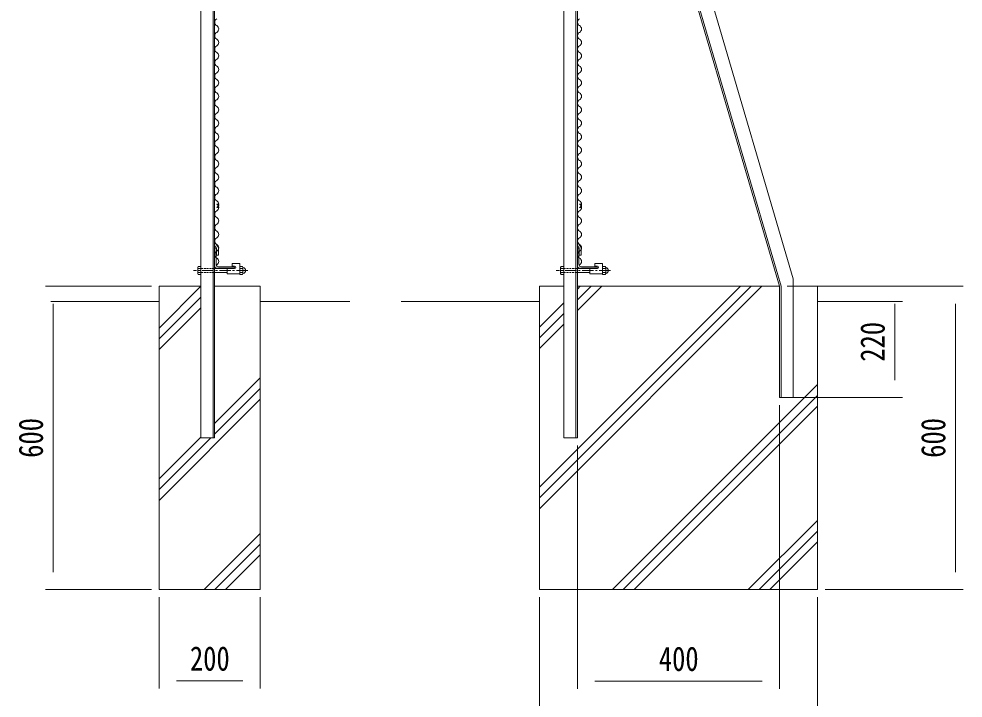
# Model space of a CAD drawing. Units: millimetres, scale not verified. Extents: x -4455 to 4455, y -3150 to 3150.
# Drawn here: x -347 to 1521, y -973 to 372 of the extents above; entities that cross this region are included whole.
import ezdxf
from ezdxf.enums import TextEntityAlignment as Align

# ---------------------------------------------------------------- set-up
doc = ezdxf.new("R2010")
doc.units = ezdxf.units.MM
doc.header["$LTSCALE"] = 30
doc.linetypes.add('USER1', pattern=[1.125, 0.75, -0.125, 0.125, -0.125])
doc.linetypes.add('USER3', pattern=[0.1875, 0.125, -0.0625])
for name, color, linetype, lineweight in [('0-1_D-BMK', 2, 'USER1', 13), ('0-2_GL', 7, 'Continuous', 9), ('0-3_D-STR1', 1, 'Continuous', 18), ('0-4_1部材', 7, 'Continuous', 9), ('0-5_4基礎', 4, 'Continuous', 18), ('0-6_D-STR3', 3, 'Continuous', 13), ('0-7_D-STR4', 4, 'Continuous', 18), ('0-8_D-STR2', 2, 'Continuous', 13), ('0-9_D-STR-DIM', 1, 'Continuous', 18), ('0-F_AMI', 3, 'Continuous', 18)]:
    doc.layers.add(name, color=color, linetype=linetype, lineweight=lineweight)
doc.styles.add('ＭＳ ゴシック', font='')
doc.styles.get('ＭＳ ゴシック').set_extended_font_data('MS Gothic')

msp = doc.modelspace()

# ---------------------------------------------------------------- linework, layer by layer
at = {"layer": '0-1_D-BMK'}
for p, q in [((105.92, -126.64), (-1.53, -126.64)), ((823.76, -126.64), (716.31, -126.64))]:
    msp.add_line(p, q, dxfattribs=at)
at = {"layer": '0-2_GL'}
for p, q in [((-284.04, -187.8), (-69.32, -187.8)), ((307.6, -187.8), (130.68, -187.8)), ((683.07, -187.8), (409.5, -187.8)), ((1401.36, -187.8), (1233.07, -187.8))]:
    msp.add_line(p, q, dxfattribs=at)
at = {"layer": '0-3_D-STR1'}
for p, q in [((13.22, 1708.19), (13.22, -457.8)), ((37.23, 1702.87), (37.23, -457.8)), ((40.23, 1702.2), (40.23, -157.8)), ((731.07, 1708.19), (731.07, -457.8)), ((755.07, 1702.87), (755.07, -457.8)), ((758.07, 1702.2), (758.07, -457.8)), ((795.07, 1186.74), (1185.07, -143.26)), ((768.07, 1172.2), (1158.07, -157.8)), ((771.07, 1172.63), (1161.07, -157.37)), ((40.23, -69.95), (47.96, -81.16)), ((758.07, -69.95), (765.8, -81.16)), ((40.23, -76.99), (43.96, -82.4)), ((40.23, -82.19), (41.23, -82.19)), ((40.23, -82.19), (40.23, -117.19)), ((43.23, -84.19), (43.23, -114.19)), ((43.96, -96.24), (43.96, -82.4)), ((47.96, -96.24), (47.96, -81.16)), ((758.07, -76.99), (761.8, -82.4)), ((758.07, -82.19), (759.07, -82.19)), ((758.07, -82.19), (758.07, -117.19)), ((761.07, -84.19), (761.07, -114.19)), ((761.8, -96.24), (761.8, -82.4)), ((765.8, -96.24), (765.8, -81.16)), ((47.96, -96.24), (43.96, -96.24)), ((765.8, -96.24), (761.8, -96.24)), ((47.73, -122.19), (72.73, -122.19)), ((48.23, -119.19), (78.23, -119.19)), ((80.23, -122.19), (80.23, -121.19)), ((765.57, -122.19), (790.57, -122.19)), ((766.07, -119.19), (796.07, -119.19)), ((798.07, -122.19), (798.07, -121.19)), ((1185.07, -143.26), (1185.07, -377.8)), ((1158.07, -157.8), (1158.07, -377.8)), ((1161.07, -157.37), (1161.07, -377.8)), ((1158.07, -377.8), (1185.07, -377.8)), ((758.07, -457.8), (731.07, -457.8))]:
    msp.add_line(p, q, dxfattribs=at)
for centre, radius, start, end in [((41.23, -84.19), 2, 0, 90), ((759.07, -84.19), 2, 0, 90), ((45.23, -117.19), 5, 180, 270), ((48.23, -114.19), 5, 180, 270), ((78.23, -121.19), 2, 0, 90), ((763.07, -117.19), 5, 180, 270), ((766.07, -114.19), 5, 180, 270), ((796.07, -121.19), 2, 0, 90)]:
    msp.add_arc(centre, radius, start, end, dxfattribs=at)
at = {"layer": '0-4_1部材'}
for p, q in [((45.23, -122.19), (80.23, -122.19)), ((763.07, -122.19), (798.07, -122.19)), ((40.23, -157.8), (40.23, -457.8)), ((40.23, -457.8), (13.22, -457.8))]:
    msp.add_line(p, q, dxfattribs=at)
at = {"layer": '0-5_4基礎', "color": 7, "lineweight": 9}
for p, q in [((-69.32, -757.8), (-69.32, -157.8)), ((-69.32, -157.8), (13.22, -157.8)), ((40.23, -157.8), (130.68, -157.8)), ((130.68, -757.8), (130.68, -157.8)), ((-69.32, -757.8), (130.68, -757.8))]:
    msp.add_line(p, q, dxfattribs=at)
at = {"layer": '0-5_4基礎'}
for p, q in [((-69.32, -240.35), (13.22, -157.8)), ((758.07, -163.57), (763.84, -157.8)), ((-69.32, -261.56), (13.22, -179.01)), ((-69.32, -282.77), (13.22, -200.23)), ((40.23, -429.48), (130.68, -339.03)), ((40.23, -450.7), (130.68, -360.25)), ((-69.32, -581.46), (130.68, -381.46)), ((-69.32, -539.03), (13.22, -456.48)), ((-69.32, -560.25), (33.12, -457.8)), ((19.73, -757.8), (130.68, -646.85)), ((40.94, -757.8), (130.68, -668.07)), ((62.16, -757.8), (130.68, -689.28))]:
    msp.add_line(p, q, dxfattribs=at)
at = {"layer": '0-6_D-STR3'}
for p, q in [((6.83, -132.56), (6.83, -120.72)), ((7.51, -122.64), (13.23, -122.64)), ((7.51, -130.64), (13.23, -130.64)), ((13.23, -134.48), (13.23, -118.8)), ((35.32, -122.64), (65.04, -122.64)), ((40.23, -130.64), (65.08, -130.64)), ((65.04, -132.96), (65.04, -122.46)), ((65.04, -122.46), (79.79, -122.46)), ((75.04, -112.96), (90.04, -112.96)), ((75.04, -117.96), (75.04, -112.96)), ((75.04, -117.96), (79.79, -117.96)), ((90.04, -132.96), (90.04, -112.96)), ((95.33, -118.8), (90.04, -118.8)), ((90.04, -118.8), (90.04, -134.48)), ((95.75, -122.64), (90.04, -122.64)), ((95.75, -130.64), (90.04, -130.64)), ((96.44, -120.72), (95.33, -118.8)), ((96.44, -120.72), (96.44, -132.56)), ((724.67, -132.56), (724.67, -120.72)), ((725.35, -122.64), (731.07, -122.64)), ((725.35, -130.64), (731.07, -130.64)), ((731.07, -134.48), (731.07, -118.8)), ((753.16, -122.64), (782.88, -122.64)), ((758.07, -130.64), (782.92, -130.64)), ((782.88, -132.96), (782.88, -122.46)), ((782.88, -122.46), (797.63, -122.46)), ((792.88, -112.96), (807.88, -112.96)), ((792.88, -117.96), (792.88, -112.96)), ((792.88, -117.96), (797.63, -117.96)), ((807.88, -132.96), (807.88, -112.96)), ((813.17, -118.8), (807.88, -118.8)), ((807.88, -118.8), (807.88, -134.48)), ((813.59, -122.64), (807.88, -122.64)), ((813.59, -130.64), (807.88, -130.64)), ((814.28, -120.72), (813.17, -118.8)), ((814.28, -120.72), (814.28, -132.56)), ((6.83, -132.56), (7.93, -134.48)), ((7.93, -134.48), (13.23, -134.48)), ((65.04, -132.96), (90.04, -132.96)), ((724.67, -132.56), (725.77, -134.48)), ((725.77, -134.48), (731.07, -134.48)), ((782.88, -132.96), (807.88, -132.96))]:
    msp.add_line(p, q, dxfattribs=at)
at = {"layer": '0-6_D-STR3', "color": 1, "linetype": 'USER3'}
for p, q in [((13.23, -122.64), (40.23, -122.64)), ((13.23, -130.64), (40.23, -130.64)), ((731.07, -122.64), (758.07, -122.64)), ((731.07, -130.64), (758.07, -130.64))]:
    msp.add_line(p, q, dxfattribs=at)
at = {"layer": '0-6_D-STR3'}
for points in [[(6.83, -120.72), (7.93, -118.8), (13.23, -118.8)], [(724.67, -120.72), (725.77, -118.8), (731.07, -118.8)], [(96.44, -132.56), (95.33, -134.48), (90.04, -134.48)], [(814.28, -132.56), (813.17, -134.48), (807.88, -134.48)]]:
    msp.add_lwpolyline(points, dxfattribs=at)
for centre, radius, start, end in [((9.85, -120.72), 3.03, 180, 219.3382), ((9.85, -132.56), 3.03, 140.6618, 180), ((18.83, -126.64), 12, 160.52878, 199.47122), ((79.79, -120.21), 2.25, 270, 90), ((93.41, -120.72), 3.03, 320.6618, 0), ((84.44, -126.64), 12, 340.52878, 19.47122), ((93.41, -132.56), 3.03, 0, 39.3382), ((95.65, -126.64), 5.97, 277.58062, 82.41938), ((727.69, -120.72), 3.03, 180, 219.3382), ((727.69, -132.56), 3.03, 140.6618, 180), ((736.67, -126.64), 12, 160.52878, 199.47122), ((797.63, -120.21), 2.25, 270, 90), ((811.25, -120.72), 3.03, 320.6618, 0), ((802.28, -126.64), 12, 340.52878, 19.47122), ((811.25, -132.56), 3.03, 0, 39.3382), ((813.49, -126.64), 5.97, 277.58062, 82.41938)]:
    msp.add_arc(centre, radius, start, end, dxfattribs=at)
at = {"layer": '0-7_D-STR4', "color": 7, "lineweight": 9}
for p, q in [((683.07, -157.8), (731.07, -157.8)), ((683.07, -757.8), (683.07, -157.8)), ((758.07, -157.8), (1158.07, -157.8)), ((1185.07, -157.8), (1233.07, -157.8)), ((1233.07, -757.8), (1233.07, -157.8)), ((683.07, -757.8), (1233.07, -757.8))]:
    msp.add_line(p, q, dxfattribs=at)
at = {"layer": '0-7_D-STR4'}
for p, q in [((683.07, -597.93), (1123.2, -157.8)), ((683.07, -576.72), (1101.98, -157.8)), ((683.07, -555.5), (1080.77, -157.8)), ((758.07, -205.99), (806.26, -157.8)), ((758.07, -184.78), (785.05, -157.8)), ((683.07, -238.57), (731.07, -190.57)), ((683.07, -259.78), (731.07, -211.78)), ((683.07, -280.99), (731.07, -233)), ((827.72, -757.8), (1233.07, -352.45)), ((848.93, -757.8), (1233.07, -373.66)), ((870.14, -757.8), (1233.07, -394.88)), ((1096.28, -757.8), (1233.07, -621.02)), ((1117.5, -757.8), (1233.07, -642.23)), ((1138.71, -757.8), (1233.07, -663.44))]:
    msp.add_line(p, q, dxfattribs=at)
at = {"layer": '0-8_D-STR2'}
for centre, radius, start, end in [((47.98, 364.9), 7.56, 118.07249, 241.92751), ((40.87, 351.57), 7.56, 298.07249, 61.92751), ((765.82, 364.9), 7.56, 118.07249, 241.92751), ((758.71, 351.57), 7.56, 298.07249, 61.92751), ((47.98, 338.24), 7.56, 118.07249, 241.92751), ((765.82, 338.24), 7.56, 118.07249, 241.92751), ((47.98, 311.57), 7.56, 118.07249, 241.92751), ((40.87, 324.9), 7.56, 298.07249, 61.92751), ((765.82, 311.57), 7.56, 118.07249, 241.92751), ((758.71, 324.9), 7.56, 298.07249, 61.92751), ((40.87, 298.24), 7.56, 298.07249, 61.92751), ((758.71, 298.24), 7.56, 298.07249, 61.92751), ((47.98, 284.9), 7.56, 118.07249, 241.92751), ((765.82, 284.9), 7.56, 118.07249, 241.92751), ((47.98, 258.24), 7.56, 118.07249, 241.92751), ((40.87, 271.57), 7.56, 298.07249, 61.92751), ((765.82, 258.24), 7.56, 118.07249, 241.92751), ((758.71, 271.57), 7.56, 298.07249, 61.92751), ((40.87, 244.9), 7.56, 298.07249, 61.92751), ((758.71, 244.9), 7.56, 298.07249, 61.92751), ((47.98, 231.57), 7.56, 118.07249, 241.92751), ((40.87, 218.24), 7.56, 298.07249, 61.92751), ((765.82, 231.57), 7.56, 118.07249, 241.92751), ((758.71, 218.24), 7.56, 298.07249, 61.92751), ((47.98, 204.9), 7.56, 118.07249, 241.92751), ((765.82, 204.9), 7.56, 118.07249, 241.92751), ((40.87, 191.57), 7.56, 298.07249, 61.92751), ((758.71, 191.57), 7.56, 298.07249, 61.92751), ((47.98, 178.24), 7.56, 118.07249, 241.92751), ((40.87, 164.9), 7.56, 298.07249, 61.92751), ((765.82, 178.24), 7.56, 118.07249, 241.92751), ((758.71, 164.9), 7.56, 298.07249, 61.92751), ((47.98, 151.57), 7.56, 118.07249, 241.92751), ((765.82, 151.57), 7.56, 118.07249, 241.92751), ((47.98, 124.9), 7.56, 118.07249, 241.92751), ((40.87, 138.24), 7.56, 298.07249, 61.92751), ((765.82, 124.9), 7.56, 118.07249, 241.92751), ((758.71, 138.24), 7.56, 298.07249, 61.92751), ((40.87, 111.57), 7.56, 298.07249, 61.92751), ((758.71, 111.57), 7.56, 298.07249, 61.92751), ((47.98, 98.24), 7.56, 118.07249, 241.92751), ((765.82, 98.24), 7.56, 118.07249, 241.92751), ((47.98, 71.57), 7.56, 118.07249, 241.92751), ((40.87, 84.9), 7.56, 298.07249, 61.92751), ((765.82, 71.57), 7.56, 118.07249, 241.92751), ((758.71, 84.9), 7.56, 298.07249, 61.92751), ((40.87, 58.24), 7.56, 298.07249, 61.92751), ((758.71, 58.24), 7.56, 298.07249, 61.92751), ((47.98, 44.9), 7.56, 118.07249, 241.92751), ((40.87, 31.57), 7.56, 298.07249, 61.92751), ((765.82, 44.9), 7.56, 118.07249, 241.92751), ((758.71, 31.57), 7.56, 298.07249, 61.92751), ((47.98, 18.24), 7.56, 118.07249, 241.92751), ((765.82, 18.24), 7.56, 118.07249, 241.92751), ((40.87, 4.9), 7.56, 298.07249, 61.92751), ((45.04, 1.57), 3.39, 259.61114, 100.38886), ((40.87, -1.76), 7.56, 298.07249, 61.92751), ((758.71, 4.9), 7.56, 298.07249, 61.92751), ((762.88, 1.57), 3.39, 259.61114, 100.38886), ((758.71, -1.76), 7.56, 298.07249, 61.92751), ((47.98, -15.1), 7.56, 118.07249, 241.92751), ((765.82, -15.1), 7.56, 118.07249, 241.92751), ((47.98, -41.76), 7.56, 118.07249, 241.92751), ((40.87, -28.43), 7.56, 298.07249, 61.92751), ((765.82, -41.76), 7.56, 118.07249, 241.92751), ((758.71, -28.43), 7.56, 298.07249, 61.92751), ((40.87, -55.1), 7.56, 298.07249, 61.92751), ((758.71, -55.1), 7.56, 298.07249, 61.92751)]:
    msp.add_arc(centre, radius, start, end, dxfattribs=at)
at = {"layer": '0-9_D-STR-DIM'}
for p, q in [((-84.32, -157.8), (-294.18, -157.8)), ((1173.07, -157.8), (1401.26, -157.8)), ((1173.07, -157.8), (1521.26, -157.8)), ((-279.18, -192.3), (-279.18, -723.3)), ((1386.26, -192.3), (1386.26, -343.3)), ((1506.26, -192.3), (1506.26, -723.3)), ((1173.07, -377.8), (1401.26, -377.8)), ((1158.07, -392.8), (1158.07, -954.31)), ((758.07, -472.8), (758.07, -954.31)), ((-84.32, -757.8), (-294.18, -757.8)), ((1248.07, -757.8), (1521.26, -757.8)), ((-69.32, -772.8), (-69.32, -953.75)), ((130.68, -772.8), (130.68, -953.75)), ((683.07, -772.8), (683.07, -1074.31)), ((1233.07, -772.8), (1233.07, -1074.31)), ((-34.82, -938.75), (96.18, -938.75)), ((792.57, -939.31), (1123.57, -939.31))]:
    msp.add_line(p, q, dxfattribs=at)
at = {"layer": '0-F_AMI'}
for centre, start, end in [((47.98, -68.43), 118.07249, 241.92751), ((765.82, -68.43), 118.07249, 241.92751), ((47.98, -95.1), 118.07249, 241.92751), ((40.87, -81.76), 298.07249, 61.92751), ((765.82, -95.1), 118.07249, 241.92751), ((758.71, -81.76), 298.07249, 61.92751), ((40.87, -108.43), 298.07249, 61.92751), ((758.71, -108.43), 298.07249, 61.92751)]:
    msp.add_arc(centre, 7.56, start, end, dxfattribs=at)

# ---------------------------------------------------------------- texts
at = {"layer": '0-9_D-STR-DIM', "color": 3, "style": 'ＭＳ ゴシック', "width": 0.8}
for s, p in [('220', (1380.51, -307)), ('600', (-284.93, -497.2)), ('600', (1500.51, -497.2))]:
    msp.add_text(s, height=48.17, rotation=90, dxfattribs=at).set_placement(p, align=Align.BOTTOM_LEFT)
for s, p in [('200', (-8.52, -933)), ('400', (919.27, -933.56))]:
    msp.add_text(s, height=48.17, dxfattribs=at).set_placement(p, align=Align.BOTTOM_LEFT)

doc.saveas('drawing.dxf')
